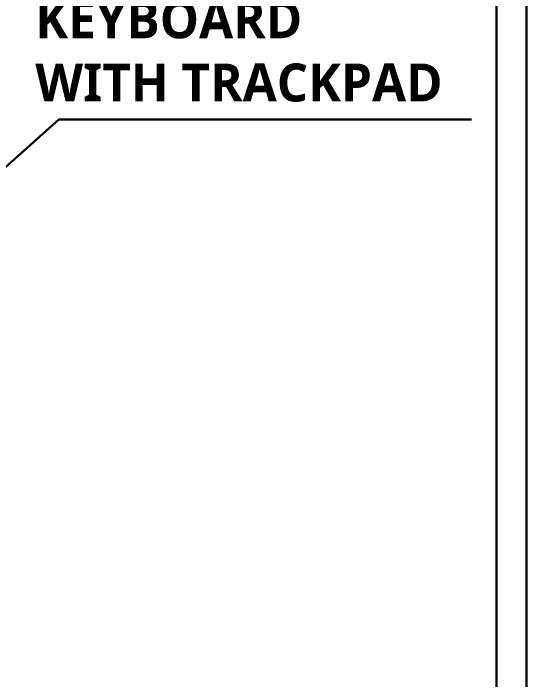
# Model space of a CAD drawing. Header units: millimetres. Extents: x 318 to 879, y 422 to 911.
# Drawn here: x 702.6 to 770.8, y 609 to 697.6 of the extents above; entities that cross this region are included whole.
import ezdxf

# ---------------------------------------------------------------- set-up
doc = ezdxf.new("R2010")
doc.units = ezdxf.units.MM

msp = doc.modelspace()

# ---------------------------------------------------------------- linework, layer by layer
at = {"color": 7, "linetype": 'Continuous', "lineweight": 30, "true_color": 0xffffff}
for p, q in [((766.792, 526.447), (766.792, 774.242)), ((770.792, 526.447), (770.792, 774.242))]:
    msp.add_line(p, q, dxfattribs=at)
at = {"color": 7, "lineweight": 30, "true_color": 0xffffff}
for p, q in [((609.947, 595.452), (708.615, 683.481)), ((708.615, 683.481), (763.478, 683.481))]:
    msp.add_line(p, q, dxfattribs=at)

# ---------------------------------------------------------------- texts
at = {"color": 7, "lineweight": 30, "true_color": 0xffffff, "insert": (705.477, 707.717), "char_height": 5.04, "width": 89.51006, "attachment_point": 1}
msp.add_mtext('{\\fMicrosoft YaHei|b1|i0|c134|p34;QWERTY-\\PKEYBOARD\\PWITH TRACKPAD}', dxfattribs=at)

doc.saveas('drawing.dxf')
